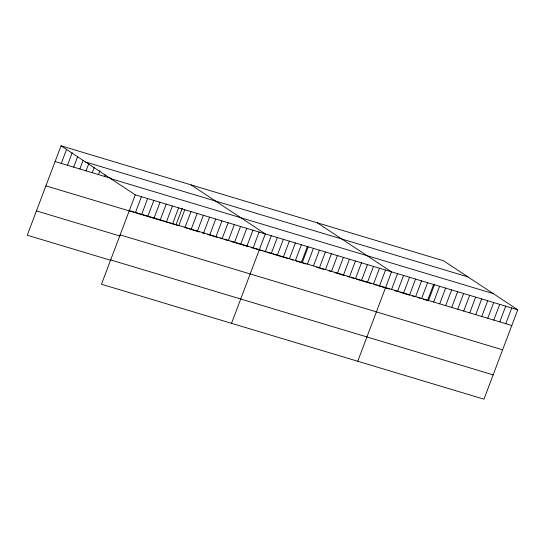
<?xml version="1.0" encoding="UTF-8"?>
<svg xmlns="http://www.w3.org/2000/svg" width="545" height="545" viewBox="0 0 545 545"><rect width="100%" height="100%" fill="white"/><g stroke="black" fill="none" stroke-linecap="round" stroke-linejoin="round"><path stroke-width="0.82" d="M61.033 145.815L135.262 194.838L101.479 284.245L483.967 399.185L517.75 309.778L443.521 260.755L61.033 145.815L27.25 235.222L110.853 260.347M61.285 163.405L66.633 149.248M67.478 165.271L72.233 152.682M73.67 167.131L77.533 156.905M79.863 168.991L83.133 160.339M86.055 170.851L88.726 163.773M92.248 172.711L94.326 167.206M98.441 174.57L99.926 170.639M104.633 176.437L105.226 174.863M135.507 212.427L141.455 196.697M141.7 214.287L147.647 198.557M147.893 216.147L153.84 200.417M154.085 218.007L160.032 202.277M160.278 219.867L166.225 204.137M166.47 221.733L172.418 206.003M172.663 223.593L178.61 207.863M182.268 208.224L175.946 224.942L178.958 225.841M178.855 225.453L184.803 209.723M185.048 227.313L190.995 211.583M191.241 229.172L197.188 213.442M197.433 231.032L203.38 215.302M203.626 232.899L209.573 217.169M209.818 234.759L215.766 219.029M216.011 236.619L221.958 220.889M222.203 238.478L228.151 222.748M228.396 240.338L234.343 224.608M234.595 242.198L240.536 226.468M240.788 244.065L246.728 228.335M246.98 245.924L252.921 230.194M253.173 247.784L259.113 232.054M231.523 323.321L265.306 233.914L191.084 184.898M265.374 251.449L271.315 235.719M271.383 253.255L277.33 237.525M277.391 255.067L283.339 239.337M283.407 256.872L289.347 241.142M289.415 258.677L295.363 242.947M295.424 260.483L301.371 244.753M301.44 262.288L307.38 246.558M308.197 246.912L302.168 262.867L296.16 261.062M307.448 264.093L313.389 248.363M313.457 265.899L319.404 250.169M319.465 267.704L325.413 251.974M325.481 269.516L331.421 253.786M331.489 271.321L337.43 255.591M337.498 273.127L343.445 257.397M343.514 274.932L349.454 259.202M349.522 276.737L355.463 261.007M355.531 278.543L361.478 262.813M361.539 280.348L367.487 264.618M367.555 282.16L373.495 266.43M373.563 283.965L379.504 268.235M379.572 285.771L385.519 270.041M357.745 361.253L391.528 271.846L317.306 222.83M391.596 289.381L397.537 273.651M397.605 291.187L403.552 275.457M403.613 292.992L409.561 277.262M409.629 294.797L415.569 279.067M415.637 296.609L421.578 280.879M421.646 298.415L427.593 282.685M427.661 300.22L433.602 284.49M428.39 300.799L434.712 284.088M433.67 302.025L439.611 286.295M439.679 303.831L445.626 288.101M445.687 305.636L451.635 289.906M451.703 307.441L457.643 291.711M457.711 309.247L463.652 293.517M463.72 311.059L469.667 295.329M469.736 312.864L475.676 297.134M475.744 314.669L481.685 298.939M481.753 316.475L487.7 300.745M487.761 318.28L493.709 302.55M493.777 320.085L499.717 304.355M499.785 321.891L505.726 306.161M505.794 323.703L511.741 307.973M85.531 161.994L468.019 276.935M55.093 161.545L110.826 178.297M110.764 178.658L493.252 293.598M135.262 194.838L517.75 309.778M129.315 210.568L511.81 325.508M45.903 185.859L131.829 211.678M132.599 211.916L144.984 215.636M145.76 215.868L150.406 217.264M151.176 217.496L157.369 219.356M158.145 219.587L162.792 220.984M163.561 221.216L169.754 223.082M170.53 223.314L175.177 224.71M184.217 227.422L187.971 228.553M189.476 229.002L193.979 230.358M194.735 230.583L199.238 231.938M202.243 232.844L204.498 233.519M207.502 234.425L212.012 235.781M212.761 236.005L217.271 237.361M220.275 238.26L222.53 238.935M224.036 239.391L227.79 240.515M230.794 241.421L235.304 242.777M236.053 243.002L240.563 244.358M242.069 244.807L244.317 245.488M245.822 245.938L248.077 246.613M251.082 247.519L253.336 248.193M254.086 248.418L262.349 250.904M263.855 251.354L266.11 252.035M267.609 252.485L271.369 253.616M272.868 254.065L277.378 255.421M278.127 255.646L284.143 257.451M285.641 257.901L287.896 258.582M290.901 259.481L293.156 260.163M302.925 263.099L305.929 263.998M316.447 267.159L323.962 269.421M329.221 271.001L331.476 271.676M334.48 272.582L344.242 275.511M347.254 276.417L349.502 277.092M351.007 277.548L354.761 278.672M356.267 279.129L362.275 280.934M363.031 281.159L367.534 282.514M369.04 282.964L371.295 283.645M374.299 284.545L376.554 285.219M378.053 285.675L380.308 286.35M381.057 286.575L385.567 287.93M386.316 288.155L389.328 289.061M394.587 290.642L398.341 291.773M399.846 292.222L404.349 293.578M405.105 293.803L409.608 295.158M412.613 296.058L414.868 296.739M417.872 297.638L420.127 298.319M423.131 299.219L427.641 300.574M120.132 234.881L502.619 349.822M36.44 210.908L120.036 236.033M110.662 259.931L493.15 374.871"/></g></svg>
